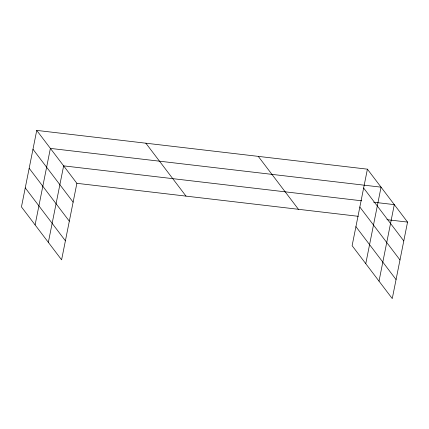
<?xml version="1.0" encoding="UTF-8"?>
<svg xmlns="http://www.w3.org/2000/svg" width="429" height="429" viewBox="0 0 429 429"><rect width="100%" height="100%" fill="white"/><g stroke="black" fill="none" stroke-linecap="round" stroke-linejoin="round"><path stroke-width="0.64" d="M36.738 130.405L21.45 206.912L61.599 259.829L76.882 183.322L36.738 130.405L367.401 169.171L407.55 222.088L392.262 298.595L352.118 245.678L367.401 169.171M35.098 224.903L50.386 148.396L381.054 187.162L365.765 263.669M48.348 242.364L63.637 165.857L361.701 200.804M379.016 281.134L394.299 204.628L373.675 202.209M76.882 183.322L358.312 216.318M386.926 219.669L407.55 222.088M363.636 188.009L403.786 240.926M359.834 207.041L399.984 259.958M355.92 226.646L396.064 279.563M258.285 156.381L298.428 209.298M145.855 143.2L186.004 196.117M32.974 149.238L73.123 202.156M29.172 168.27L69.316 221.187M25.252 187.881L65.401 240.798"/></g></svg>
